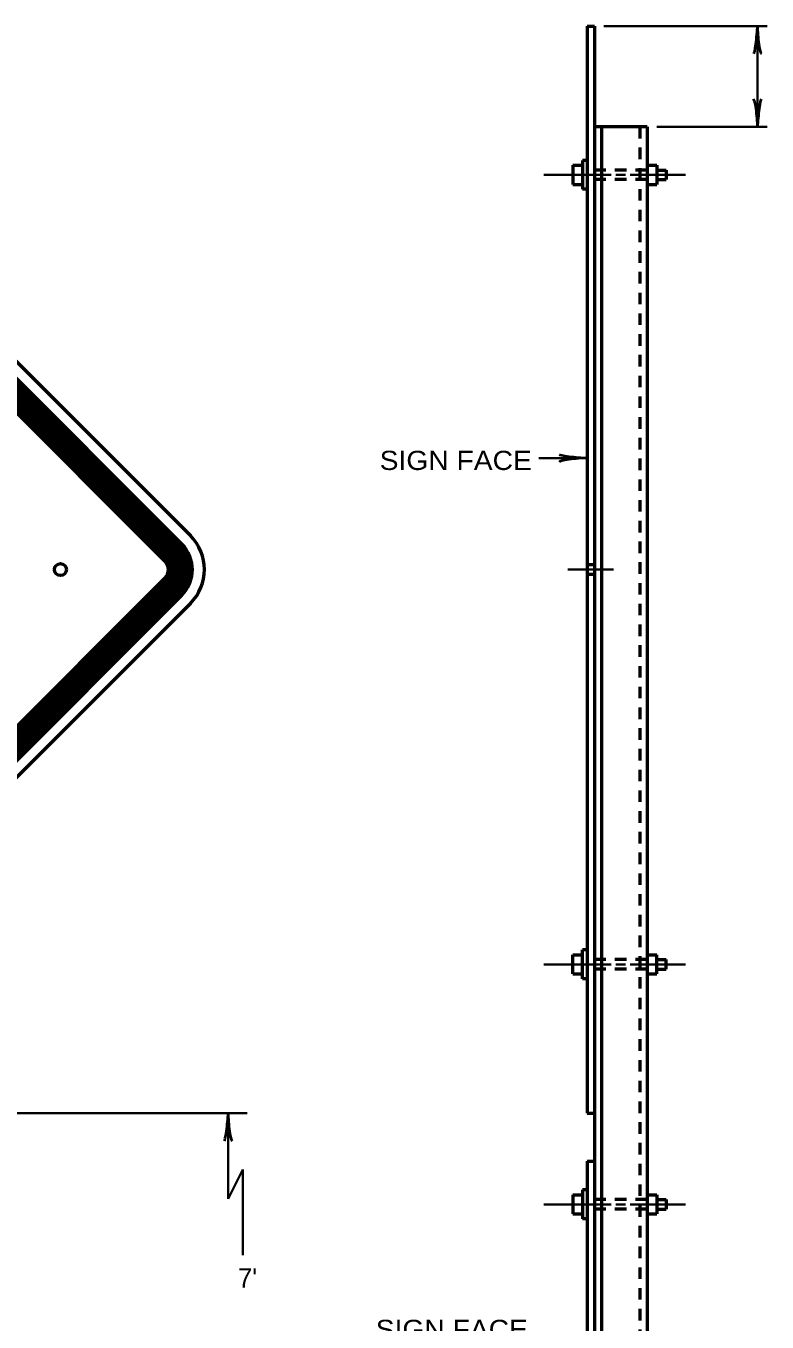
# Model space of a CAD drawing. Extents: x -50 to 630, y -382 to 58.
# Drawn here: x 87.9 to 165.2, y -185.9 to -50.9 of the extents above; entities that cross this region are included whole.
import ezdxf
from ezdxf.enums import TextEntityAlignment as Align

# ---------------------------------------------------------------- set-up
doc = ezdxf.new("R2010")
doc.units = 0
doc.header["$LTSCALE"] = 0.8
doc.linetypes.add('SHORT_DASHED', pattern=[2.7, 1.5, -1.2])
doc.layers.add('1', color=7, linetype='Continuous', lineweight=53)

msp = doc.modelspace()

# ---------------------------------------------------------------- linework, layer by layer
at = {"layer": '1'}
for p, q in [((146.4252, -50.8607), (146.4252, -164.0983)), ((146.4252, -50.8607), (147.1752, -50.8607)), ((147.1752, -50.8607), (147.1752, -248.0982)), ((104.9467, -109.0521), (48.3532, -52.4586)), ((105.051, -108.8029), (48.6022, -52.3542)), ((105.1399, -108.5382), (48.8671, -52.2654)), ((105.2116, -108.2564), (49.1495, -52.1942)), ((105.2636, -107.9547), (49.452, -52.1432)), ((105.2893, -107.627), (49.7781, -52.1157)), ((105.2856, -107.2697), (50.1324, -52.1165)), ((105.2447, -106.8752), (50.5322, -52.1627)), ((105.1372, -106.4142), (50.9896, -52.2666)), ((104.9156, -105.839), (51.5701, -52.4936)), ((53.4607, -52.3252), (105.0795, -103.944)), ((104.1956, -104.8278), (52.5768, -53.2091)), ((102.4278, -106.5956), (50.809, -54.9768)), ((152.6752, -61.3607), (147.1752, -61.3607)), ((147.9252, -61.3607), (147.9252, -248.0982)), ((152.6752, -61.3607), (152.6752, -248.0982)), ((144.9252, -65.3607), (144.9252, -67.3607)), ((144.9252, -65.3607), (145.9252, -65.3607)), ((146.4252, -64.8607), (145.9252, -64.8607)), ((145.9252, -64.8607), (145.9252, -67.8607)), ((152.6752, -65.3607), (153.6752, -65.3607)), ((153.6752, -65.3607), (153.6752, -67.3607)), ((153.6752, -65.8607), (154.6752, -65.8607)), ((154.6752, -65.8607), (154.6752, -66.8607)), ((144.9252, -67.3607), (145.9252, -67.3607)), ((152.6752, -67.3607), (153.6752, -67.3607)), ((153.6752, -66.8607), (154.6752, -66.8607)), ((146.4252, -67.8607), (145.9252, -67.8607)), ((86.2145, -90.3823), (87.9823, -88.6146)), ((86.3913, -90.5592), (88.1591, -88.7913)), ((86.5681, -90.7359), (88.3359, -88.9682)), ((86.7448, -90.9127), (88.5127, -89.1449)), ((86.9217, -91.0895), (88.6894, -89.3217)), ((87.0984, -91.2662), (88.8662, -89.4985)), ((87.2752, -91.443), (89.043, -89.6752)), ((87.452, -91.6198), (89.2197, -89.852)), ((87.6287, -91.7966), (89.3965, -90.0288)), ((87.8055, -91.9733), (89.5733, -90.2056)), ((87.9823, -92.1502), (89.7501, -90.3823)), ((88.1591, -92.3269), (89.9268, -90.5592)), ((88.3358, -92.5037), (90.1037, -90.7359)), ((88.5127, -92.6805), (90.2804, -90.9127)), ((88.6894, -92.8572), (90.4572, -91.0895)), ((88.8662, -93.034), (90.634, -91.2662)), ((89.043, -93.2108), (90.8107, -91.443)), ((89.2197, -93.3876), (90.9875, -91.6197)), ((89.3965, -93.5643), (91.1643, -91.7966)), ((89.5733, -93.7412), (91.3411, -91.9733)), ((89.7501, -93.9179), (91.5178, -92.1501)), ((89.9268, -94.0947), (91.6947, -92.3269)), ((90.1037, -94.2715), (91.8714, -92.5037)), ((90.2804, -94.4483), (92.0482, -92.6804)), ((90.4572, -94.625), (92.225, -92.8572)), ((90.6339, -94.8017), (92.4017, -93.034)), ((90.8107, -94.9786), (92.5785, -93.2107)), ((90.9875, -95.1553), (92.7553, -93.3876)), ((91.1642, -95.3321), (92.9321, -93.5643)), ((91.3411, -95.5089), (93.1088, -93.7411)), ((91.5178, -95.6857), (93.2856, -93.9179)), ((91.6946, -95.8624), (93.4624, -94.0947)), ((91.8714, -96.0392), (93.6392, -94.2714)), ((92.0482, -96.216), (93.8159, -94.4483)), ((92.2249, -96.3927), (93.9928, -94.625)), ((92.4017, -96.5696), (94.1695, -94.8017)), ((92.5785, -96.7463), (94.3462, -94.9786)), ((92.7553, -96.9231), (94.5231, -95.1553)), ((92.9321, -97.0999), (94.6998, -95.3321)), ((93.1088, -97.2767), (94.8766, -95.5089)), ((93.2856, -97.4534), (95.0534, -95.6857)), ((93.4624, -97.6303), (95.2302, -95.8624)), ((93.6392, -97.807), (95.4069, -96.0392)), ((93.8159, -97.9838), (95.5837, -96.216)), ((93.9928, -98.1606), (95.7605, -96.3927)), ((94.1695, -98.3373), (95.9372, -96.5695)), ((94.3462, -98.5141), (96.1141, -96.7463)), ((94.5231, -98.6909), (96.2908, -96.9231)), ((94.6998, -98.8677), (96.4676, -97.0998)), ((94.8766, -99.0444), (96.6444, -97.2767)), ((95.0533, -99.2212), (96.8212, -97.4534)), ((95.2302, -99.398), (96.9979, -97.6302)), ((95.4069, -99.5747), (97.1748, -97.807)), ((95.5837, -99.7515), (97.3515, -97.9838)), ((95.7605, -99.9283), (97.5282, -98.1605)), ((95.9372, -100.1051), (97.705, -98.3373)), ((96.114, -100.2818), (97.8818, -98.5141)), ((96.2908, -100.4587), (98.0586, -98.6908)), ((96.4676, -100.6354), (98.2353, -98.8677)), ((96.6443, -100.8122), (98.4122, -99.0444)), ((96.8212, -100.989), (98.5889, -99.2212)), ((96.9979, -101.1658), (98.7657, -99.398)), ((97.1747, -101.3425), (98.9425, -99.5747)), ((97.3515, -101.5193), (99.1192, -99.7515)), ((97.5282, -101.6961), (99.296, -99.9283)), ((97.705, -101.8728), (99.4728, -100.1051)), ((97.8818, -102.0497), (99.6496, -100.2818)), ((98.0586, -102.2264), (99.8263, -100.4587)), ((98.2353, -102.4032), (100.0032, -100.6354)), ((98.4122, -102.58), (100.1799, -100.8122)), ((98.5889, -102.7567), (100.3567, -100.9889)), ((98.7657, -102.9335), (100.5335, -101.1658)), ((98.9425, -103.1103), (100.7103, -101.3425)), ((99.1192, -103.2871), (100.887, -101.5192)), ((99.296, -103.4638), (101.0638, -101.6961)), ((99.4727, -103.6406), (101.2406, -101.8728)), ((99.6496, -103.8174), (101.4173, -102.0496)), ((99.8263, -103.9942), (101.5942, -102.2264)), ((100.0031, -104.1709), (101.7709, -102.4032)), ((100.1799, -104.3477), (101.9477, -102.5799)), ((100.3567, -104.5245), (102.1244, -102.7567)), ((100.5334, -104.7013), (102.3012, -102.9335)), ((100.7103, -104.8781), (102.478, -103.1102)), ((100.887, -105.0548), (102.6547, -103.2871)), ((101.0637, -105.2316), (102.8316, -103.4638)), ((101.2406, -105.4084), (103.0083, -103.6406)), ((101.4173, -105.5852), (103.1851, -103.8174)), ((101.5941, -105.7619), (103.3619, -103.9942)), ((101.7709, -105.9387), (103.5387, -104.1709)), ((101.9477, -106.1155), (103.7154, -104.3477)), ((102.1244, -106.2922), (103.8922, -104.5245)), ((102.3012, -106.4691), (104.069, -104.7013)), ((102.4763, -106.6475), (104.2448, -104.879)), ((102.6235, -106.8539), (104.4112, -105.0662)), ((102.7322, -107.0987), (104.5667, -105.2642)), ((48.3781, -162.5135), (104.9578, -105.9338)), ((48.6288, -162.6163), (105.0607, -106.1845)), ((48.8952, -162.7035), (105.1476, -106.4511)), ((102.7543, -107.7837), (104.8406, -105.6974)), ((102.7892, -107.3953), (104.71, -105.4745)), ((49.1791, -162.7732), (105.2168, -106.7354)), ((49.4847, -162.8211), (105.2657, -107.04)), ((49.815, -162.8443), (105.2909, -107.3684)), ((50.1752, -162.8377), (105.2843, -107.7286)), ((104.5523, -109.7183), (102.7225, -107.8886)), ((104.8282, -109.2872), (102.7663, -107.2253)), ((104.6964, -109.509), (102.7857, -107.5983)), ((147.1752, -106.9795), (146.4252, -106.9795)), ((147.1752, -107.9795), (146.4252, -107.9795)), ((50.5764, -162.79), (105.2344, -108.1321)), ((50.8089, -159.9821), (102.4278, -108.3632)), ((51.0433, -162.6767), (105.1202, -108.5999)), ((51.6455, -162.4281), (104.8744, -109.1992)), ((103.3428, -110.9838), (101.575, -109.216)), ((103.5197, -110.807), (101.7518, -109.0392)), ((103.6964, -110.6302), (101.9286, -108.8624)), ((103.8732, -110.4535), (102.1053, -108.6857)), ((104.05, -110.2767), (102.2822, -108.5088)), ((104.2257, -110.0988), (102.457, -108.3302)), ((104.3949, -109.9145), (102.6102, -108.1298)), ((52.5767, -161.7499), (104.1956, -110.1311)), ((101.9287, -112.398), (100.1608, -110.6302)), ((102.1054, -112.2212), (100.3376, -110.4534)), ((102.2822, -112.0445), (100.5143, -110.2767)), ((102.459, -111.8677), (100.6912, -110.0998)), ((102.6358, -111.6909), (100.8679, -109.9231)), ((102.8125, -111.5142), (101.0447, -109.7463)), ((102.9893, -111.3373), (101.2215, -109.5695)), ((103.1661, -111.1606), (101.3982, -109.3927)), ((105.0795, -111.015), (53.4607, -162.6338)), ((100.5144, -113.8122), (98.7466, -112.0444)), ((100.6912, -113.6355), (98.9233, -111.8677)), ((100.868, -113.4587), (99.1002, -111.6908)), ((101.0447, -113.2819), (99.2769, -111.5141)), ((101.2215, -113.1052), (99.4537, -111.3373)), ((101.3983, -112.9283), (99.6305, -111.1605)), ((101.5751, -112.7516), (99.8072, -110.9838)), ((101.7518, -112.5748), (99.984, -110.807)), ((99.277, -115.0497), (97.5092, -113.2818)), ((99.4537, -114.8729), (97.6859, -113.1051)), ((99.6306, -114.6961), (97.8627, -112.9282)), ((99.8073, -114.5193), (98.0395, -112.7515)), ((99.9841, -114.3426), (98.2163, -112.5747)), ((100.1608, -114.1658), (98.393, -112.398)), ((100.3377, -113.989), (98.5698, -112.2212)), ((97.8627, -116.4639), (96.0949, -114.6961)), ((98.0396, -116.2871), (96.2717, -114.5192)), ((98.2163, -116.1103), (96.4485, -114.3425)), ((98.3931, -115.9336), (96.6252, -114.1658)), ((98.5699, -115.7567), (96.8021, -113.9889)), ((98.7467, -115.58), (96.9788, -113.8122)), ((98.9234, -115.4032), (97.1556, -113.6354)), ((99.1003, -115.2264), (97.3324, -113.4586)), ((96.6253, -117.7013), (94.8575, -115.9335)), ((96.8021, -117.5246), (95.0343, -115.7567)), ((96.9789, -117.3477), (95.2111, -115.5799)), ((97.1557, -117.171), (95.3878, -115.4032)), ((97.3324, -116.9942), (95.5646, -115.2264)), ((97.5092, -116.8174), (95.7414, -115.0496)), ((97.686, -116.6407), (95.9182, -114.8728)), ((95.2112, -119.1155), (93.4433, -117.3477)), ((95.3879, -118.9387), (93.6201, -117.1709)), ((95.5647, -118.762), (93.7968, -116.9942)), ((95.7414, -118.5853), (93.9736, -116.8174)), ((95.9183, -118.4084), (94.1504, -116.6406)), ((96.095, -118.2317), (94.3272, -116.4638)), ((96.2717, -118.0549), (94.5039, -116.2871)), ((96.4486, -117.8781), (94.6808, -116.1102)), ((93.7969, -120.5297), (92.0291, -118.7619)), ((93.9737, -120.353), (92.2058, -118.5852)), ((94.1505, -120.1762), (92.3827, -118.4083)), ((94.3272, -119.9994), (92.5594, -118.2316)), ((94.504, -119.8227), (92.7362, -118.0548)), ((94.6808, -119.6458), (92.913, -117.878)), ((94.8576, -119.4691), (93.0897, -117.7013)), ((95.0343, -119.2923), (93.2665, -117.5245)), ((92.5595, -121.7672), (90.7917, -119.9993)), ((92.7362, -121.5904), (90.9684, -119.8226)), ((92.913, -121.4137), (91.1452, -119.6458)), ((93.0898, -121.2368), (91.322, -119.469)), ((93.2666, -121.0601), (91.4988, -119.2922)), ((93.4433, -120.8833), (91.6755, -119.1155)), ((93.6202, -120.7065), (91.8523, -118.9387)), ((91.1452, -123.1814), (89.3774, -121.4136)), ((91.322, -123.0047), (89.5542, -121.2368)), ((91.4988, -122.8278), (89.731, -121.06)), ((91.6756, -122.6511), (89.9077, -120.8832)), ((91.8523, -122.4743), (90.0845, -120.7065)), ((92.0292, -122.2975), (90.2613, -120.5297)), ((92.2059, -122.1208), (90.4381, -120.3529)), ((92.3827, -121.944), (90.6148, -120.1762)), ((89.7311, -124.5956), (87.9633, -122.8277)), ((89.9078, -124.4188), (88.14, -122.651)), ((90.0846, -124.2421), (88.3167, -122.4742)), ((90.2614, -124.0652), (88.4936, -122.2974)), ((90.4382, -123.8885), (88.6703, -122.1207)), ((90.6149, -123.7117), (88.8471, -121.9439)), ((90.7917, -123.5349), (89.0239, -121.7671)), ((90.9685, -123.3582), (89.2007, -121.5903)), ((88.4936, -125.8331), (86.7257, -124.0652)), ((88.6704, -125.6562), (86.9026, -123.8884)), ((88.8472, -125.4795), (87.0793, -123.7117)), ((89.0239, -125.3027), (87.2561, -123.5349)), ((89.2007, -125.1259), (87.4329, -123.3581)), ((89.3775, -124.9492), (87.6097, -123.1813)), ((89.5542, -124.7724), (87.7864, -123.0046)), ((87.9633, -126.3634), (86.1954, -124.5956)), ((88.1401, -126.1866), (86.3722, -124.4188)), ((88.3168, -126.0098), (86.549, -124.242)), ((146.4252, -147.0983), (145.9252, -147.0983)), ((145.9252, -150.0983), (145.9252, -147.0983)), ((144.9252, -149.5983), (144.9252, -147.5983)), ((144.9252, -147.5983), (145.9252, -147.5983)), ((152.6752, -147.5983), (153.6752, -147.5983)), ((153.6752, -149.5983), (153.6752, -147.5983)), ((153.6752, -148.0983), (154.6752, -148.0983)), ((154.6752, -149.0983), (154.6752, -148.0983)), ((144.9252, -149.5983), (145.9252, -149.5983)), ((152.6752, -149.5983), (153.6752, -149.5983)), ((153.6752, -149.0983), (154.6752, -149.0983)), ((146.4252, -150.0983), (145.9252, -150.0983)), ((146.4252, -164.0983), (147.1752, -164.0983)), ((146.4252, -169.0983), (147.1752, -169.0983)), ((146.4252, -169.0983), (146.4252, -219.0982)), ((144.9252, -172.5983), (144.9252, -174.5983)), ((144.9252, -172.5983), (145.9252, -172.5983)), ((146.4252, -172.0983), (145.9252, -172.0983)), ((145.9252, -172.0983), (145.9252, -175.0983)), ((152.6752, -172.5983), (153.6752, -172.5983)), ((153.6752, -172.5983), (153.6752, -174.5983)), ((153.6752, -173.0983), (154.6752, -173.0983)), ((153.6752, -174.0983), (154.6752, -174.0983)), ((154.6752, -173.0983), (154.6752, -174.0983)), ((144.9252, -174.5983), (145.9252, -174.5983)), ((146.4252, -175.0983), (145.9252, -175.0983)), ((152.6752, -174.5983), (153.6752, -174.5983))]:
    msp.add_line(p, q, dxfattribs=at)
at = {"layer": '1', "lineweight": 35}
for p, q in [((148.1752, -50.8607), (165.1752, -50.8607)), ((164.1752, -50.8607), (164.1752, -61.3607)), ((153.6752, -61.3607), (165.1752, -61.3607)), ((148.9252, -66.3607), (141.9252, -66.3607)), ((150.4252, -66.3607), (149.4252, -66.3607)), ((156.6752, -66.3607), (150.9252, -66.3607)), ((146.3972, -95.8646), (141.3972, -95.8646)), ((149.1752, -107.4795), (144.4252, -107.4795)), ((148.9252, -148.5983), (141.9252, -148.5983)), ((150.4252, -148.5983), (149.4252, -148.5983)), ((156.6752, -148.5983), (150.9252, -148.5983)), ((55.9252, -164.0983), (111.0152, -164.0983)), ((109.0152, -164.0983), (109.0152, -173.0128)), ((109.0152, -173.0128), (110.5464, -169.9696)), ((110.5464, -169.9696), (110.5464, -178.8842)), ((148.9252, -173.5983), (141.9252, -173.5983)), ((150.4252, -173.5983), (149.4252, -173.5983)), ((156.6752, -173.5983), (150.9252, -173.5983))]:
    msp.add_line(p, q, dxfattribs=at)
at = {"layer": '1', "linetype": 'SHORT_DASHED'}
for p, q in [((151.9252, -61.3607), (151.9252, -248.0982)), ((152.6752, -65.8607), (146.4252, -65.8607)), ((152.6752, -66.8607), (146.4252, -66.8607)), ((152.6752, -148.0983), (146.4252, -148.0983)), ((152.6752, -149.0983), (146.4252, -149.0983)), ((152.6752, -173.0983), (146.4252, -173.0983)), ((152.6752, -174.0983), (146.4252, -174.0983))]:
    msp.add_line(p, q, dxfattribs=at)
at = {"layer": '1'}
msp.add_circle((91.5439, -107.4795), 0.625, dxfattribs=at)
for radius in [5, 3.75, 1.25]:
    msp.add_arc((101.5439, -107.4795), radius, 315, 45, dxfattribs=at)
at = {"layer": '1', "lineweight": 40}
for centre, major_axis, ratio, start_param, end_param in [((163.9636, -51.9813), (0.1757, 1.7565), 0.07063, 3.14071475, 5.41810995), ((163.9636, -51.9813), (0.1757, 1.7565), 0.07063, 3.14071475, 5.41810995), ((164.4515, -51.9519), (-0.1562, 1.7857), 0.122415, 0.89635335, 3.14159265), ((164.4515, -51.9519), (-0.1562, 1.7857), 0.122415, 0.89635335, 3.14159265), ((163.8989, -60.2696), (0.1562, -1.7857), 0.122415, 0.89635335, 3.14159265), ((164.3868, -60.2402), (-0.1757, -1.7565), 0.07063, 3.14071475, 5.41810995), ((145.2767, -95.653), (1.7565, -0.1757), 0.07063, 3.14071475, 5.41810995), ((145.306, -96.1409), (1.7857, 0.1562), 0.122415, 0.89635335, 3.14159265), ((108.8036, -165.2188), (0.1757, 1.7565), 0.07063, 3.14071475, 5.41810995), ((108.8036, -165.2188), (0.1757, 1.7565), 0.07063, 3.14071475, 5.41810995), ((109.2915, -165.1894), (-0.1562, 1.7857), 0.122415, 0.89635335, 3.14159265), ((109.2915, -165.1894), (-0.1562, 1.7857), 0.122415, 0.89635335, 3.14159265)]:
    msp.add_ellipse(centre, major_axis=major_axis, ratio=ratio, start_param=start_param, end_param=end_param, dxfattribs=at)

# ---------------------------------------------------------------- texts
at = {"layer": '1', "width": 1.1}
for p in [(132.7335, -97.1043), (132.326, -187.6171)]:
    msp.add_text('SIGN FACE', height=2, dxfattribs=at).set_placement(p, align=Align.CENTER)
at = {"layer": '1'}
msp.add_text("7'", height=2, dxfattribs=at).set_placement((111.0332, -182.2662), align=Align.CENTER)

doc.saveas('drawing.dxf')
